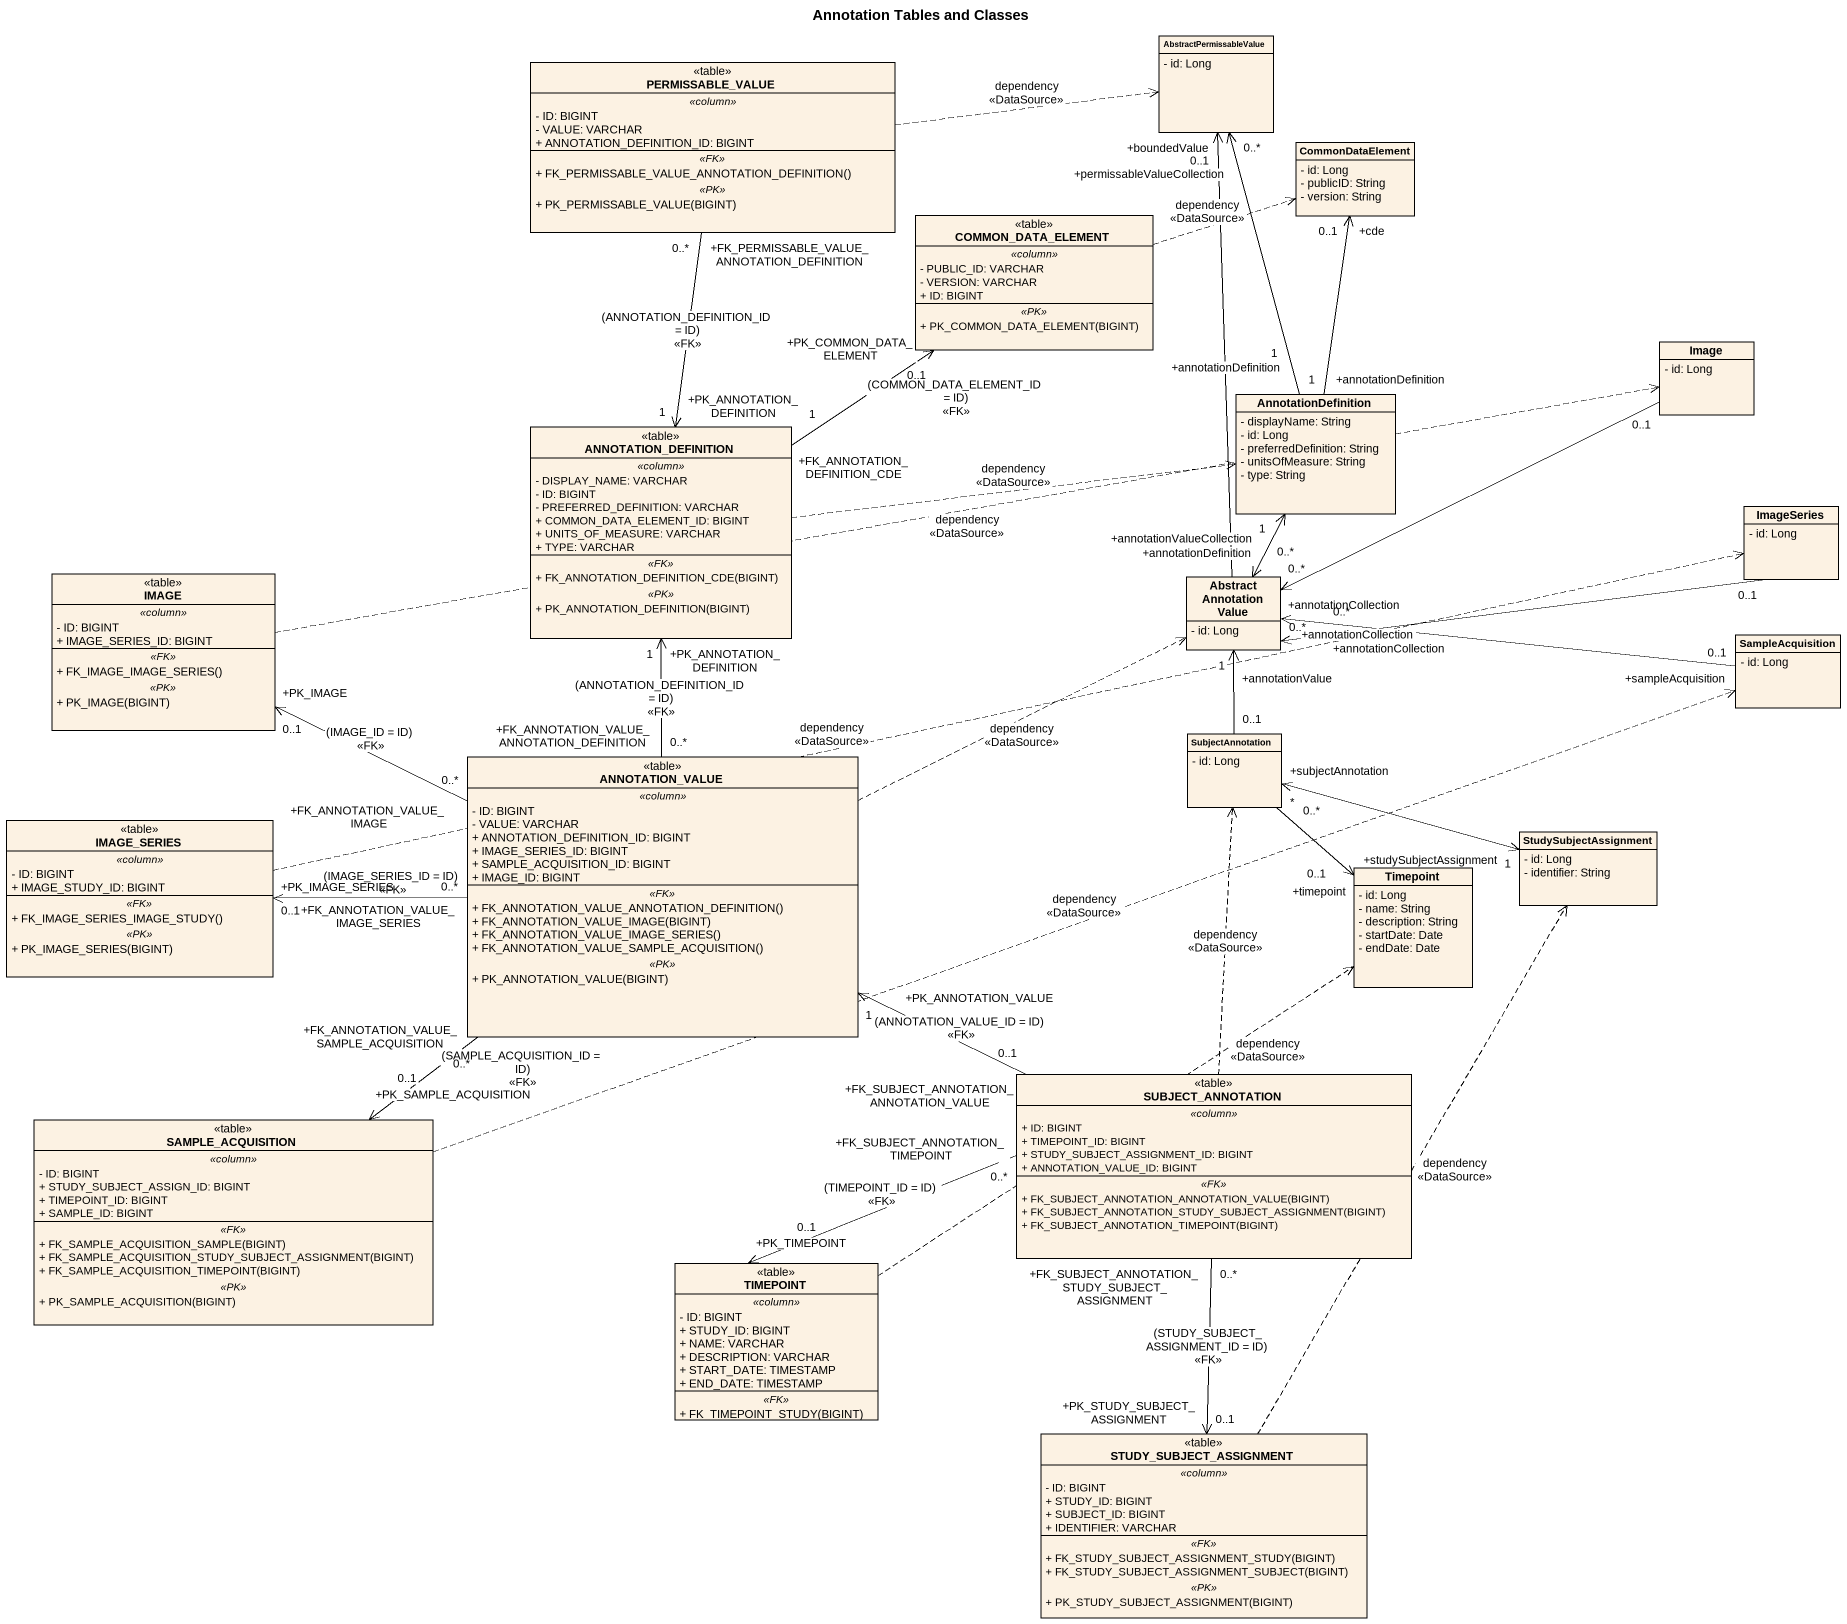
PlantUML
@startuml
title Annotation Tables and Classes
hide circle
hide empty members
skinparam classAttributeIconSize 0
class AbstractPermissableValue {
  - id: Long
}
class PERMISSABLE_VALUE <<table>> {
  .. <<column>> ..
  - ID: BIGINT
  - VALUE: VARCHAR
  + ANNOTATION_DEFINITION_ID: BIGINT
  .. <<FK>> ..
  + FK_PERMISSABLE_VALUE_ANNOTATION_DEFINITION()
  .. <<PK>> ..
  + PK_PERMISSABLE_VALUE(BIGINT)
}
class CommonDataElement {
  - id: Long
  - publicID: String
  - version: String
}
class COMMON_DATA_ELEMENT <<table>> {
  .. <<column>> ..
  - PUBLIC_ID: VARCHAR
  - VERSION: VARCHAR
  + ID: BIGINT
  .. <<PK>> ..
  + PK_COMMON_DATA_ELEMENT(BIGINT)
}
class Image {
  - id: Long
}
class AnnotationDefinition {
  - displayName: String
  - id: Long
  - preferredDefinition: String
  - unitsOfMeasure: String
  - type: String
}
class ANNOTATION_DEFINITION <<table>> {
  .. <<column>> ..
  - DISPLAY_NAME: VARCHAR
  - ID: BIGINT
  - PREFERRED_DEFINITION: VARCHAR
  + COMMON_DATA_ELEMENT_ID: BIGINT
  + UNITS_OF_MEASURE: VARCHAR
  + TYPE: VARCHAR
  .. <<FK>> ..
  + FK_ANNOTATION_DEFINITION_CDE(BIGINT)
  .. <<PK>> ..
  + PK_ANNOTATION_DEFINITION(BIGINT)
}
class ImageSeries {
  - id: Long
}
class IMAGE <<table>> {
  .. <<column>> ..
  - ID: BIGINT
  + IMAGE_SERIES_ID: BIGINT
  .. <<FK>> ..
  + FK_IMAGE_IMAGE_SERIES()
  .. <<PK>> ..
  + PK_IMAGE(BIGINT)
}
class AbstractAnnotationValue {
  - id: Long
}
class SampleAcquisition {
  - id: Long
}
class SubjectAnnotation {
  - id: Long
}
class ANNOTATION_VALUE <<table>> {
  .. <<column>> ..
  - ID: BIGINT
  - VALUE: VARCHAR
  + ANNOTATION_DEFINITION_ID: BIGINT
  + IMAGE_SERIES_ID: BIGINT
  + SAMPLE_ACQUISITION_ID: BIGINT
  + IMAGE_ID: BIGINT
  .. <<FK>> ..
  + FK_ANNOTATION_VALUE_ANNOTATION_DEFINITION()
  + FK_ANNOTATION_VALUE_IMAGE(BIGINT)
  + FK_ANNOTATION_VALUE_IMAGE_SERIES()
  + FK_ANNOTATION_VALUE_SAMPLE_ACQUISITION()
  .. <<PK>> ..
  + PK_ANNOTATION_VALUE(BIGINT)
}
class IMAGE_SERIES <<table>> {
  .. <<column>> ..
  - ID: BIGINT
  + IMAGE_STUDY_ID: BIGINT
  .. <<FK>> ..
  + FK_IMAGE_SERIES_IMAGE_STUDY()
  .. <<PK>> ..
  + PK_IMAGE_SERIES(BIGINT)
}
class StudySubjectAssignment {
  - id: Long
  - identifier: String
}
class Timepoint {
  - id: Long
  - name: String
  - description: String
  - startDate: Date
  - endDate: Date
}
class SUBJECT_ANNOTATION <<table>> {
  .. <<column>> ..
  + ID: BIGINT
  + TIMEPOINT_ID: BIGINT
  + STUDY_SUBJECT_ASSIGNMENT_ID: BIGINT
  + ANNOTATION_VALUE_ID: BIGINT
  .. <<FK>> ..
  + FK_SUBJECT_ANNOTATION_ANNOTATION_VALUE(BIGINT)
  + FK_SUBJECT_ANNOTATION_STUDY_SUBJECT_ASSIGNMENT(BIGINT)
  + FK_SUBJECT_ANNOTATION_TIMEPOINT(BIGINT)
}
class SAMPLE_ACQUISITION <<table>> {
  .. <<column>> ..
  - ID: BIGINT
  + STUDY_SUBJECT_ASSIGN_ID: BIGINT
  + TIMEPOINT_ID: BIGINT
  + SAMPLE_ID: BIGINT
  .. <<FK>> ..
  + FK_SAMPLE_ACQUISITION_SAMPLE(BIGINT)
  + FK_SAMPLE_ACQUISITION_STUDY_SUBJECT_ASSIGNMENT(BIGINT)
  + FK_SAMPLE_ACQUISITION_TIMEPOINT(BIGINT)
  .. <<PK>> ..
  + PK_SAMPLE_ACQUISITION(BIGINT)
}
class TIMEPOINT <<table>> {
  .. <<column>> ..
  - ID: BIGINT
  + STUDY_ID: BIGINT
  + NAME: VARCHAR
  + DESCRIPTION: VARCHAR
  + START_DATE: TIMESTAMP
  + END_DATE: TIMESTAMP
  .. <<FK>> ..
  + FK_TIMEPOINT_STUDY(BIGINT)
}
class STUDY_SUBJECT_ASSIGNMENT <<table>> {
  .. <<column>> ..
  - ID: BIGINT
  + STUDY_ID: BIGINT
  + SUBJECT_ID: BIGINT
  + IDENTIFIER: VARCHAR
  .. <<FK>> ..
  + FK_STUDY_SUBJECT_ASSIGNMENT_STUDY(BIGINT)
  + FK_STUDY_SUBJECT_ASSIGNMENT_SUBJECT(BIGINT)
  .. <<PK>> ..
  + PK_STUDY_SUBJECT_ASSIGNMENT(BIGINT)
}
PERMISSABLE_VALUE .right.> AbstractPermissableValue : dependency\n<<DataSource>>
PERMISSABLE_VALUE "+FK_PERMISSABLE_VALUE_ANNOTATION_DEFINITION\n0..*" --> "+PK_ANNOTATION_DEFINITION\n1" ANNOTATION_DEFINITION : (ANNOTATION_DEFINITION_ID = ID)\n<<FK>>
COMMON_DATA_ELEMENT .right.> CommonDataElement : dependency\n<<DataSource>>
Image "0..1" -left-> "+annotationCollection\n0..*" AbstractAnnotationValue
AnnotationDefinition "+annotationDefinition\n1" -up-> "+permissableValueCollection\n0..*" AbstractPermissableValue
AnnotationDefinition "+annotationDefinition\n1" -up-> "+cde\n0..1" CommonDataElement
AnnotationDefinition "+annotationDefinition\n1" <--> "+annotationValueCollection\n0..*" AbstractAnnotationValue
ANNOTATION_DEFINITION "+FK_ANNOTATION_DEFINITION_CDE\n1" -up-> "+PK_COMMON_DATA_ELEMENT\n0..1" COMMON_DATA_ELEMENT : (COMMON_DATA_ELEMENT_ID = ID)\n<<FK>>
ANNOTATION_DEFINITION .right.> AnnotationDefinition : dependency\n<<DataSource>>
ImageSeries "0..1" -left-> "+annotationCollection\n0..*" AbstractAnnotationValue
IMAGE .right.> Image : dependency\n<<DataSource>>
AbstractAnnotationValue -up-> "+boundedValue\n0..1" AbstractPermissableValue
SampleAcquisition "+sampleAcquisition\n0..1" -left-> "+annotationCollection\n0..*" AbstractAnnotationValue
SubjectAnnotation "0..1" -up-> "+annotationValue\n1" AbstractAnnotationValue
SubjectAnnotation "0..*" --> "+timepoint\n0..1" Timepoint
ANNOTATION_VALUE "+FK_ANNOTATION_VALUE_ANNOTATION_DEFINITION\n0..*" -up-> "+PK_ANNOTATION_DEFINITION\n1" ANNOTATION_DEFINITION : (ANNOTATION_DEFINITION_ID = ID)\n<<FK>>
ANNOTATION_VALUE "+FK_ANNOTATION_VALUE_IMAGE\n0..*" -left-> "+PK_IMAGE\n0..1" IMAGE : (IMAGE_ID = ID)\n<<FK>>
ANNOTATION_VALUE .right.> AbstractAnnotationValue : dependency\n<<DataSource>>
ANNOTATION_VALUE "+FK_ANNOTATION_VALUE_IMAGE_SERIES\n0..*" -left-> "+PK_IMAGE_SERIES\n0..1" IMAGE_SERIES : (IMAGE_SERIES_ID = ID)\n<<FK>>
ANNOTATION_VALUE "+FK_ANNOTATION_VALUE_SAMPLE_ACQUISITION\n0..*" --> "+PK_SAMPLE_ACQUISITION\n0..1" SAMPLE_ACQUISITION : (SAMPLE_ACQUISITION_ID = ID)\n<<FK>>
IMAGE_SERIES .right.> ImageSeries : dependency\n<<DataSource>>
StudySubjectAssignment "+studySubjectAssignment\n1" <-left-> "+subjectAnnotation\n*" SubjectAnnotation
SUBJECT_ANNOTATION .up.> SubjectAnnotation : dependency\n<<DataSource>>
SUBJECT_ANNOTATION "+FK_SUBJECT_ANNOTATION_ANNOTATION_VALUE\n0..1" -left-> "+PK_ANNOTATION_VALUE\n1" ANNOTATION_VALUE : (ANNOTATION_VALUE_ID = ID)\n<<FK>>
SUBJECT_ANNOTATION "+FK_SUBJECT_ANNOTATION_TIMEPOINT\n0..*" -left-> "+PK_TIMEPOINT\n0..1" TIMEPOINT : (TIMEPOINT_ID = ID)\n<<FK>>
SUBJECT_ANNOTATION "+FK_SUBJECT_ANNOTATION_STUDY_SUBJECT_ASSIGNMENT\n0..*" --> "+PK_STUDY_SUBJECT_ASSIGNMENT\n0..1" STUDY_SUBJECT_ASSIGNMENT : (STUDY_SUBJECT_ASSIGNMENT_ID = ID)\n<<FK>>
SAMPLE_ACQUISITION .right.> SampleAcquisition : dependency\n<<DataSource>>
TIMEPOINT .up.> Timepoint : dependency\n<<DataSource>>
STUDY_SUBJECT_ASSIGNMENT .up.> StudySubjectAssignment : dependency\n<<DataSource>>
@enduml
